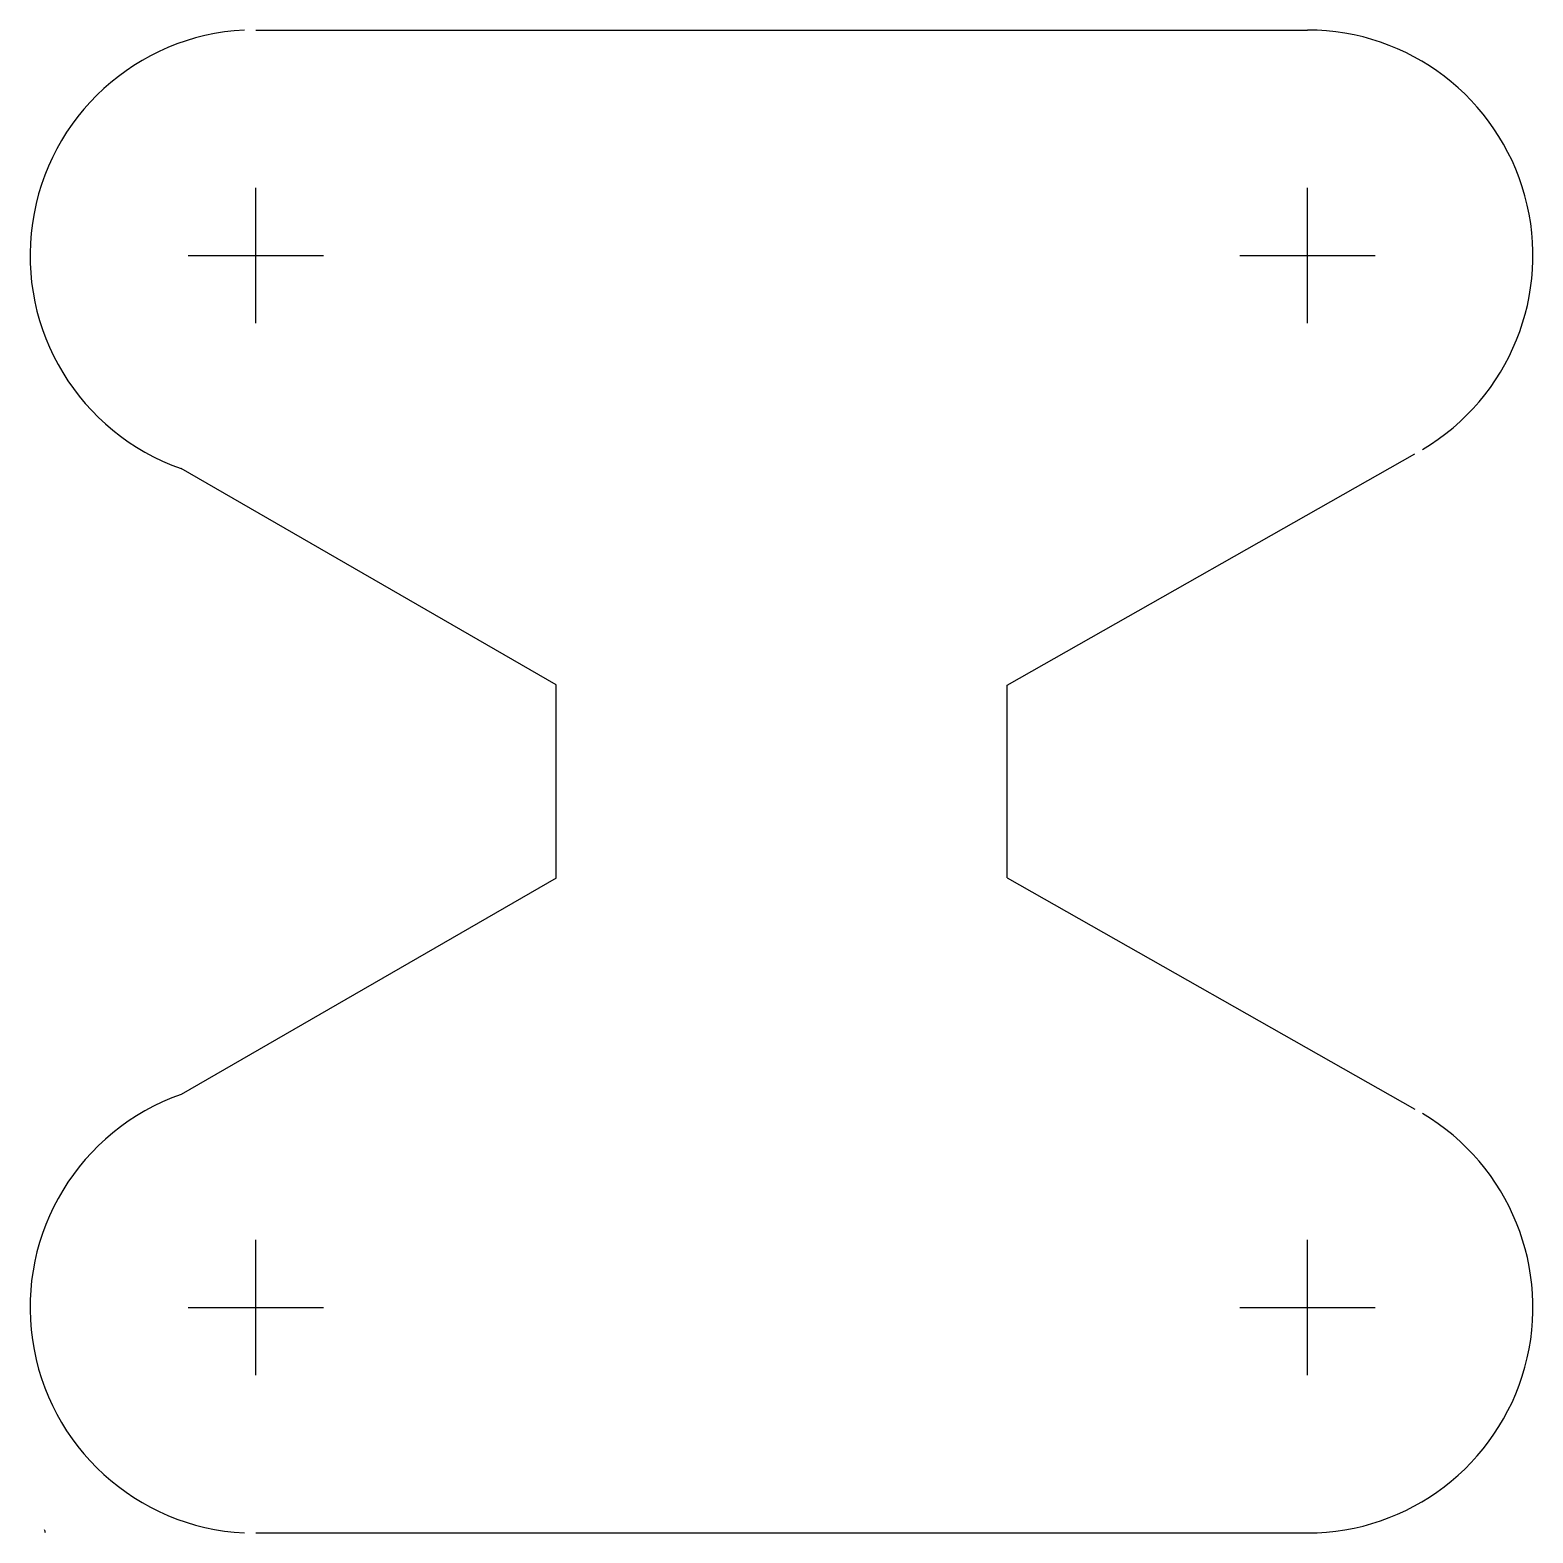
# Model space of a CAD drawing. Header units: millimetres. Extents: x 0 to 200, y 0 to 200.
import ezdxf

# ---------------------------------------------------------------- set-up
doc = ezdxf.new("R2010")
doc.units = ezdxf.units.MM
doc.layers.get('0').update_dxf_attribs({"linetype": 'CONTINUOUS', "lineweight": 25})

msp = doc.modelspace()

# ---------------------------------------------------------------- linework, layer by layer
for p, q in [((30, 200), (170, 200)), ((30, 160.99), (30, 179.01)), ((170, 161), (170, 179)), ((20.99, 170), (39.01, 170)), ((161, 170), (179, 170)), ((130, 112.84), (184.29, 143.62)), ((70, 112.88), (20.08, 141.65)), ((70, 87.12), (70, 112.88)), ((130, 87.16), (130, 112.84)), ((70, 87.12), (20.08, 58.35)), ((130, 87.16), (184.29, 56.38)), ((30, 20.99), (30, 39.01)), ((170, 21), (170, 39)), ((20.99, 30), (39.01, 30)), ((161, 30), (179, 30)), ((30, 0), (170, 0))]:
    msp.add_line(p, q)
for centre, radius, start, end in [((30, 170), 30.04, 92.8905, 250.7114), ((170, 170), 30, 300.6571, 90), ((30, 30), 30.04, 109.2886, 267.1095), ((170, 30), 30, 270, 59.3429), ((1, 0), 1, 0, 25.3393)]:
    msp.add_arc(centre, radius, start, end)

doc.saveas('drawing.dxf')
